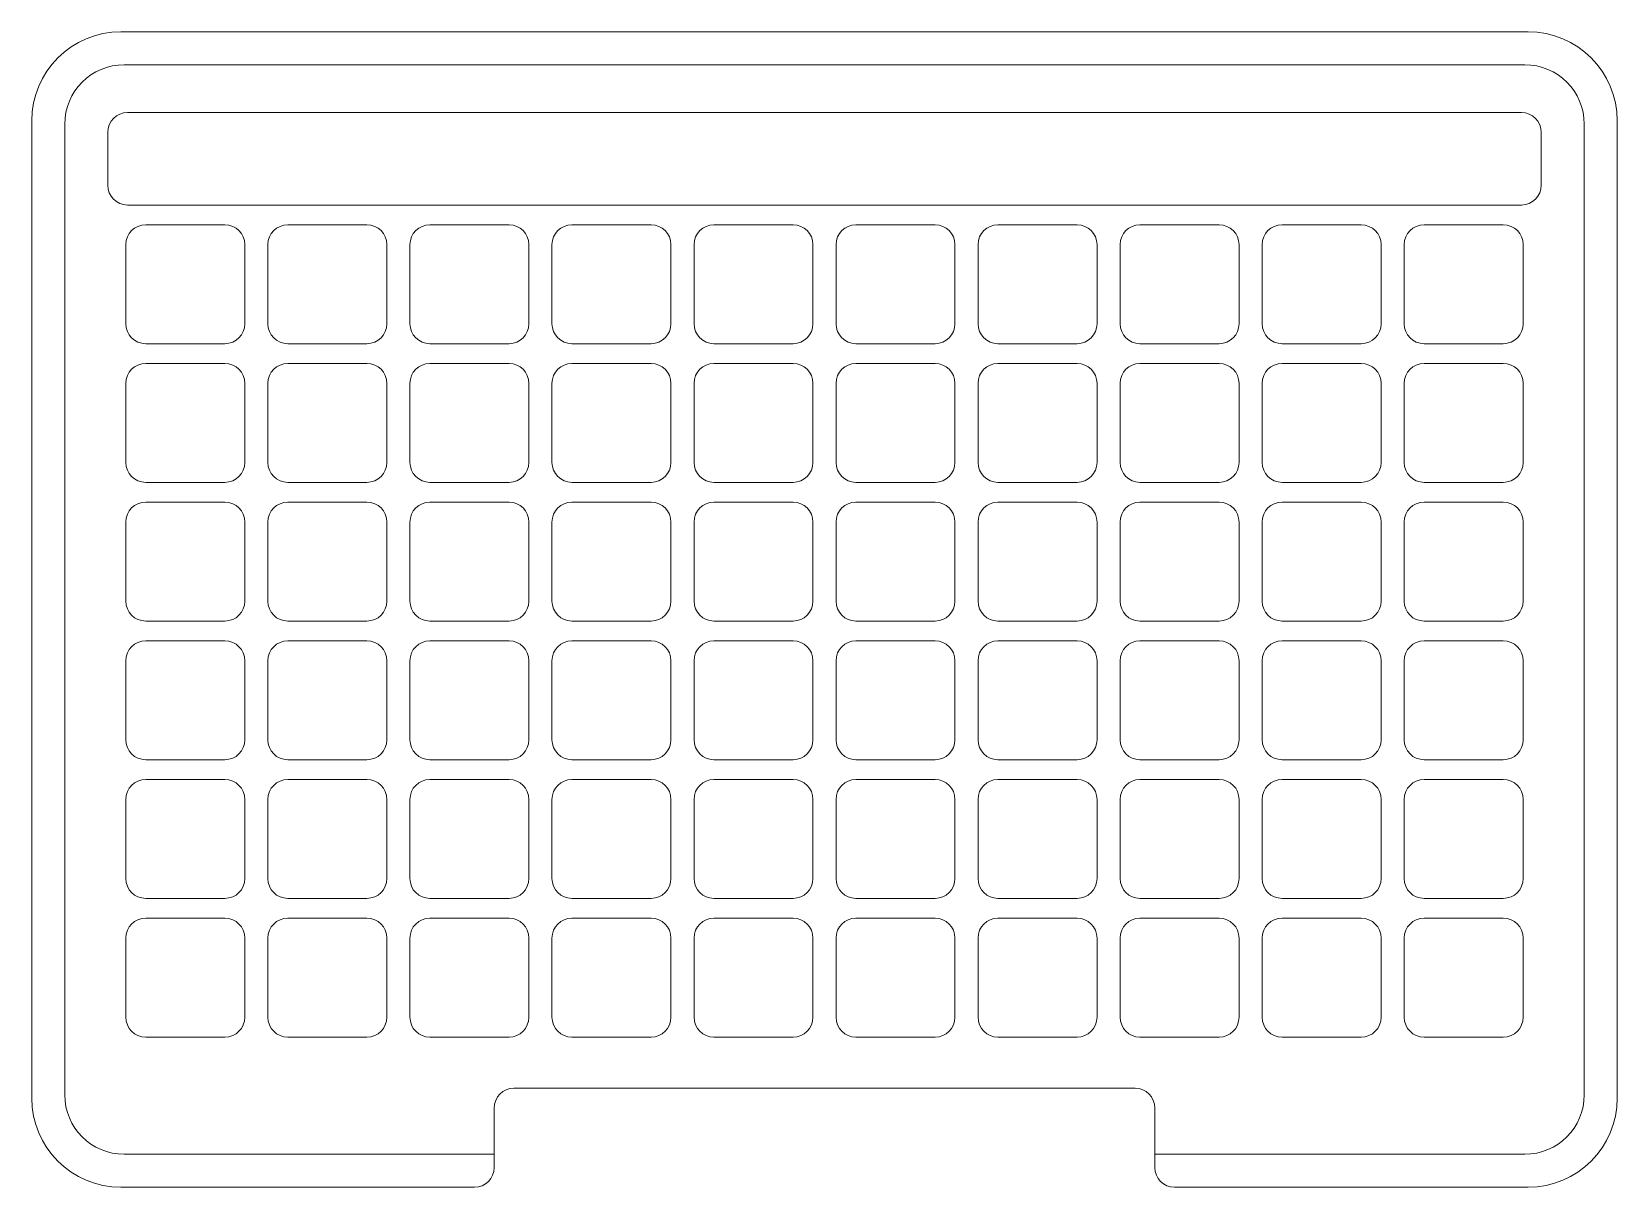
# Model space of a CAD drawing. Header units: millimetres. Extents: x -120 to 120, y -88 to 88.
import ezdxf

# ---------------------------------------------------------------- set-up
doc = ezdxf.new("R2010")
doc.units = ezdxf.units.MM

msp = doc.modelspace()

# ---------------------------------------------------------------- linework, layer by layer
at = {"color": 7, "linetype": 'Continuous', "lineweight": 15}
for p, q in [((106.5, 87.5), (-106.5, 87.5)), ((106, 82.5), (-106, 82.5)), ((105.5, 75.25), (-105.5, 75.25)), ((-120, 74), (-120, -74)), ((-115, 73.5), (-115, -73.5)), ((-108.5, 72.25), (-108.5, 64.25)), ((108.5, 64.25), (108.5, 72.25)), ((115, -73.5), (115, 73.5)), ((120, -74), (120, 74)), ((-105.5, 61.25), (105.5, 61.25)), ((-90.75, 58.25), (-102.75, 58.25)), ((-69.25, 58.25), (-81.25, 58.25)), ((-47.75, 58.25), (-59.75, 58.25)), ((-26.25, 58.25), (-38.25, 58.25)), ((-4.75, 58.25), (-16.75, 58.25)), ((4.75, 58.25), (16.75, 58.25)), ((26.25, 58.25), (38.25, 58.25)), ((47.75, 58.25), (59.75, 58.25)), ((69.25, 58.25), (81.25, 58.25)), ((90.75, 58.25), (102.75, 58.25)), ((-105.75, 55.25), (-105.75, 43.25)), ((-87.75, 43.25), (-87.75, 55.25)), ((-84.25, 55.25), (-84.25, 43.25)), ((-66.25, 43.25), (-66.25, 55.25)), ((-62.75, 55.25), (-62.75, 43.25)), ((-44.75, 43.25), (-44.75, 55.25)), ((-41.25, 55.25), (-41.25, 43.25)), ((-23.25, 43.25), (-23.25, 55.25)), ((-19.75, 55.25), (-19.75, 43.25)), ((-1.75, 43.25), (-1.75, 55.25)), ((1.75, 43.25), (1.75, 55.25)), ((19.75, 55.25), (19.75, 43.25)), ((23.25, 43.25), (23.25, 55.25)), ((41.25, 55.25), (41.25, 43.25)), ((44.75, 43.25), (44.75, 55.25)), ((62.75, 55.25), (62.75, 43.25)), ((66.25, 43.25), (66.25, 55.25)), ((84.25, 55.25), (84.25, 43.25)), ((87.75, 43.25), (87.75, 55.25)), ((105.75, 55.25), (105.75, 43.25)), ((-102.75, 40.25), (-90.75, 40.25)), ((-81.25, 40.25), (-69.25, 40.25)), ((-59.75, 40.25), (-47.75, 40.25)), ((-38.25, 40.25), (-26.25, 40.25)), ((-16.75, 40.25), (-4.75, 40.25)), ((16.75, 40.25), (4.75, 40.25)), ((38.25, 40.25), (26.25, 40.25)), ((59.75, 40.25), (47.75, 40.25)), ((81.25, 40.25), (69.25, 40.25)), ((102.75, 40.25), (90.75, 40.25)), ((-90.75, 37.25), (-102.75, 37.25)), ((-69.25, 37.25), (-81.25, 37.25)), ((-47.75, 37.25), (-59.75, 37.25)), ((-26.25, 37.25), (-38.25, 37.25)), ((-4.75, 37.25), (-16.75, 37.25)), ((4.75, 37.25), (16.75, 37.25)), ((26.25, 37.25), (38.25, 37.25)), ((47.75, 37.25), (59.75, 37.25)), ((69.25, 37.25), (81.25, 37.25)), ((90.75, 37.25), (102.75, 37.25)), ((-105.75, 34.25), (-105.75, 22.25)), ((-87.75, 22.25), (-87.75, 34.25)), ((-84.25, 34.25), (-84.25, 22.25)), ((-66.25, 22.25), (-66.25, 34.25)), ((-62.75, 34.25), (-62.75, 22.25)), ((-44.75, 22.25), (-44.75, 34.25)), ((-41.25, 34.25), (-41.25, 22.25)), ((-23.25, 22.25), (-23.25, 34.25)), ((-19.75, 34.25), (-19.75, 22.25)), ((-1.75, 22.25), (-1.75, 34.25)), ((1.75, 22.25), (1.75, 34.25)), ((19.75, 34.25), (19.75, 22.25)), ((23.25, 22.25), (23.25, 34.25)), ((41.25, 34.25), (41.25, 22.25)), ((44.75, 22.25), (44.75, 34.25)), ((62.75, 34.25), (62.75, 22.25)), ((66.25, 22.25), (66.25, 34.25)), ((84.25, 34.25), (84.25, 22.25)), ((87.75, 22.25), (87.75, 34.25)), ((105.75, 34.25), (105.75, 22.25)), ((-102.75, 19.25), (-90.75, 19.25)), ((-81.25, 19.25), (-69.25, 19.25)), ((-59.75, 19.25), (-47.75, 19.25)), ((-38.25, 19.25), (-26.25, 19.25)), ((-16.75, 19.25), (-4.75, 19.25)), ((16.75, 19.25), (4.75, 19.25)), ((38.25, 19.25), (26.25, 19.25)), ((59.75, 19.25), (47.75, 19.25)), ((81.25, 19.25), (69.25, 19.25)), ((102.75, 19.25), (90.75, 19.25)), ((-90.75, 16.25), (-102.75, 16.25)), ((-69.25, 16.25), (-81.25, 16.25)), ((-47.75, 16.25), (-59.75, 16.25)), ((-26.25, 16.25), (-38.25, 16.25)), ((-4.75, 16.25), (-16.75, 16.25)), ((4.75, 16.25), (16.75, 16.25)), ((26.25, 16.25), (38.25, 16.25)), ((47.75, 16.25), (59.75, 16.25)), ((69.25, 16.25), (81.25, 16.25)), ((90.75, 16.25), (102.75, 16.25)), ((-105.75, 13.25), (-105.75, 1.25)), ((-87.75, 1.25), (-87.75, 13.25)), ((-84.25, 13.25), (-84.25, 1.25)), ((-66.25, 1.25), (-66.25, 13.25)), ((-62.75, 13.25), (-62.75, 1.25)), ((-44.75, 1.25), (-44.75, 13.25)), ((-41.25, 13.25), (-41.25, 1.25)), ((-23.25, 1.25), (-23.25, 13.25)), ((-19.75, 13.25), (-19.75, 1.25)), ((-1.75, 1.25), (-1.75, 13.25)), ((1.75, 1.25), (1.75, 13.25)), ((19.75, 13.25), (19.75, 1.25)), ((23.25, 1.25), (23.25, 13.25)), ((41.25, 13.25), (41.25, 1.25)), ((44.75, 1.25), (44.75, 13.25)), ((62.75, 13.25), (62.75, 1.25)), ((66.25, 1.25), (66.25, 13.25)), ((84.25, 13.25), (84.25, 1.25)), ((87.75, 1.25), (87.75, 13.25)), ((105.75, 13.25), (105.75, 1.25)), ((-102.75, -1.75), (-90.75, -1.75)), ((-81.25, -1.75), (-69.25, -1.75)), ((-59.75, -1.75), (-47.75, -1.75)), ((-38.25, -1.75), (-26.25, -1.75)), ((-16.75, -1.75), (-4.75, -1.75)), ((16.75, -1.75), (4.75, -1.75)), ((38.25, -1.75), (26.25, -1.75)), ((59.75, -1.75), (47.75, -1.75)), ((81.25, -1.75), (69.25, -1.75)), ((102.75, -1.75), (90.75, -1.75)), ((-90.75, -4.75), (-102.75, -4.75)), ((-69.25, -4.75), (-81.25, -4.75)), ((-47.75, -4.75), (-59.75, -4.75)), ((-26.25, -4.75), (-38.25, -4.75)), ((-4.75, -4.75), (-16.75, -4.75)), ((4.75, -4.75), (16.75, -4.75)), ((26.25, -4.75), (38.25, -4.75)), ((47.75, -4.75), (59.75, -4.75)), ((69.25, -4.75), (81.25, -4.75)), ((90.75, -4.75), (102.75, -4.75)), ((-105.75, -7.75), (-105.75, -19.75)), ((-87.75, -19.75), (-87.75, -7.75)), ((-84.25, -7.75), (-84.25, -19.75)), ((-66.25, -19.75), (-66.25, -7.75)), ((-62.75, -7.75), (-62.75, -19.75)), ((-44.75, -19.75), (-44.75, -7.75)), ((-41.25, -7.75), (-41.25, -19.75)), ((-23.25, -19.75), (-23.25, -7.75)), ((-19.75, -7.75), (-19.75, -19.75)), ((-1.75, -19.75), (-1.75, -7.75)), ((1.75, -19.75), (1.75, -7.75)), ((19.75, -7.75), (19.75, -19.75)), ((23.25, -19.75), (23.25, -7.75)), ((41.25, -7.75), (41.25, -19.75)), ((44.75, -19.75), (44.75, -7.75)), ((62.75, -7.75), (62.75, -19.75)), ((66.25, -19.75), (66.25, -7.75)), ((84.25, -7.75), (84.25, -19.75)), ((87.75, -19.75), (87.75, -7.75)), ((105.75, -7.75), (105.75, -19.75)), ((-102.75, -22.75), (-90.75, -22.75)), ((-81.25, -22.75), (-69.25, -22.75)), ((-59.75, -22.75), (-47.75, -22.75)), ((-38.25, -22.75), (-26.25, -22.75)), ((-16.75, -22.75), (-4.75, -22.75)), ((16.75, -22.75), (4.75, -22.75)), ((38.25, -22.75), (26.25, -22.75)), ((59.75, -22.75), (47.75, -22.75)), ((81.25, -22.75), (69.25, -22.75)), ((102.75, -22.75), (90.75, -22.75)), ((-90.75, -25.75), (-102.75, -25.75)), ((-69.25, -25.75), (-81.25, -25.75)), ((-47.75, -25.75), (-59.75, -25.75)), ((-26.25, -25.75), (-38.25, -25.75)), ((-4.75, -25.75), (-16.75, -25.75)), ((4.75, -25.75), (16.75, -25.75)), ((26.25, -25.75), (38.25, -25.75)), ((47.75, -25.75), (59.75, -25.75)), ((69.25, -25.75), (81.25, -25.75)), ((90.75, -25.75), (102.75, -25.75)), ((-105.75, -28.75), (-105.75, -40.75)), ((-87.75, -40.75), (-87.75, -28.75)), ((-84.25, -28.75), (-84.25, -40.75)), ((-66.25, -40.75), (-66.25, -28.75)), ((-62.75, -28.75), (-62.75, -40.75)), ((-44.75, -40.75), (-44.75, -28.75)), ((-41.25, -28.75), (-41.25, -40.75)), ((-23.25, -40.75), (-23.25, -28.75)), ((-19.75, -28.75), (-19.75, -40.75)), ((-1.75, -40.75), (-1.75, -28.75)), ((1.75, -40.75), (1.75, -28.75)), ((19.75, -28.75), (19.75, -40.75)), ((23.25, -40.75), (23.25, -28.75)), ((41.25, -28.75), (41.25, -40.75)), ((44.75, -40.75), (44.75, -28.75)), ((62.75, -28.75), (62.75, -40.75)), ((66.25, -40.75), (66.25, -28.75)), ((84.25, -28.75), (84.25, -40.75)), ((87.75, -40.75), (87.75, -28.75)), ((105.75, -28.75), (105.75, -40.75)), ((-102.75, -43.75), (-90.75, -43.75)), ((-81.25, -43.75), (-69.25, -43.75)), ((-59.75, -43.75), (-47.75, -43.75)), ((-38.25, -43.75), (-26.25, -43.75)), ((-16.75, -43.75), (-4.75, -43.75)), ((16.75, -43.75), (4.75, -43.75)), ((38.25, -43.75), (26.25, -43.75)), ((59.75, -43.75), (47.75, -43.75)), ((81.25, -43.75), (69.25, -43.75)), ((102.75, -43.75), (90.75, -43.75)), ((-90.75, -46.75), (-102.75, -46.75)), ((-69.25, -46.75), (-81.25, -46.75)), ((-47.75, -46.75), (-59.75, -46.75)), ((-26.25, -46.75), (-38.25, -46.75)), ((-4.75, -46.75), (-16.75, -46.75)), ((4.75, -46.75), (16.75, -46.75)), ((26.25, -46.75), (38.25, -46.75)), ((47.75, -46.75), (59.75, -46.75)), ((69.25, -46.75), (81.25, -46.75)), ((90.75, -46.75), (102.75, -46.75)), ((-105.75, -49.75), (-105.75, -61.75)), ((-87.75, -61.75), (-87.75, -49.75)), ((-84.25, -49.75), (-84.25, -61.75)), ((-66.25, -61.75), (-66.25, -49.75)), ((-62.75, -49.75), (-62.75, -61.75)), ((-44.75, -61.75), (-44.75, -49.75)), ((-41.25, -49.75), (-41.25, -61.75)), ((-23.25, -61.75), (-23.25, -49.75)), ((-19.75, -49.75), (-19.75, -61.75)), ((-1.75, -61.75), (-1.75, -49.75)), ((1.75, -61.75), (1.75, -49.75)), ((19.75, -49.75), (19.75, -61.75)), ((23.25, -61.75), (23.25, -49.75)), ((41.25, -49.75), (41.25, -61.75)), ((44.75, -61.75), (44.75, -49.75)), ((62.75, -49.75), (62.75, -61.75)), ((66.25, -61.75), (66.25, -49.75)), ((84.25, -49.75), (84.25, -61.75)), ((87.75, -61.75), (87.75, -49.75)), ((105.75, -49.75), (105.75, -61.75)), ((-102.75, -64.75), (-90.75, -64.75)), ((-81.25, -64.75), (-69.25, -64.75)), ((-59.75, -64.75), (-47.75, -64.75)), ((-38.25, -64.75), (-26.25, -64.75)), ((-16.75, -64.75), (-4.75, -64.75)), ((16.75, -64.75), (4.75, -64.75)), ((38.25, -64.75), (26.25, -64.75)), ((59.75, -64.75), (47.75, -64.75)), ((81.25, -64.75), (69.25, -64.75)), ((102.75, -64.75), (90.75, -64.75)), ((47, -72.5), (-47, -72.5)), ((-50, -75.5), (-50, -84.5)), ((50, -84.5), (50, -75.5)), ((-106, -82.5), (-50, -82.5)), ((50, -82.5), (106, -82.5)), ((-106.5, -87.5), (-53, -87.5)), ((53, -87.5), (106.5, -87.5))]:
    msp.add_line(p, q, dxfattribs=at)
for centre, radius, start, end in [((-106.5, 74), 13.5, 90, 180), ((106.5, 74), 13.5, 0, 90), ((-106, 73.5), 9, 90, 180), ((106, 73.5), 9, 0, 90), ((-105.5, 72.25), 3, 90, 180), ((105.5, 72.25), 3, 0, 90), ((-105.5, 64.25), 3, 180, 270), ((105.5, 64.25), 3, 270, 0), ((-102.75, 55.25), 3, 90, 180), ((-90.75, 55.25), 3, 0, 90), ((-81.25, 55.25), 3, 90, 180), ((-69.25, 55.25), 3, 0, 90), ((-59.75, 55.25), 3, 90, 180), ((-47.75, 55.25), 3, 0, 90), ((-38.25, 55.25), 3, 90, 180), ((-26.25, 55.25), 3, 0, 90), ((-16.75, 55.25), 3, 90, 180), ((-4.75, 55.25), 3, 0, 90), ((4.75, 55.25), 3, 90, 180), ((16.75, 55.25), 3, 0, 90), ((26.25, 55.25), 3, 90, 180), ((38.25, 55.25), 3, 0, 90), ((47.75, 55.25), 3, 90, 180), ((59.75, 55.25), 3, 0, 90), ((69.25, 55.25), 3, 90, 180), ((81.25, 55.25), 3, 0, 90), ((90.75, 55.25), 3, 90, 180), ((102.75, 55.25), 3, 0, 90), ((-102.75, 43.25), 3, 180, 270), ((-90.75, 43.25), 3, 270, 0), ((-81.25, 43.25), 3, 180, 270), ((-69.25, 43.25), 3, 270, 0), ((-59.75, 43.25), 3, 180, 270), ((-47.75, 43.25), 3, 270, 0), ((-38.25, 43.25), 3, 180, 270), ((-26.25, 43.25), 3, 270, 0), ((-16.75, 43.25), 3, 180, 270), ((-4.75, 43.25), 3, 270, 0), ((4.75, 43.25), 3, 180, 270), ((16.75, 43.25), 3, 270, 0), ((26.25, 43.25), 3, 180, 270), ((38.25, 43.25), 3, 270, 0), ((47.75, 43.25), 3, 180, 270), ((59.75, 43.25), 3, 270, 0), ((69.25, 43.25), 3, 180, 270), ((81.25, 43.25), 3, 270, 0), ((90.75, 43.25), 3, 180, 270), ((102.75, 43.25), 3, 270, 0), ((-102.75, 34.25), 3, 90, 180), ((-90.75, 34.25), 3, 0, 90), ((-81.25, 34.25), 3, 90, 180), ((-69.25, 34.25), 3, 0, 90), ((-59.75, 34.25), 3, 90, 180), ((-47.75, 34.25), 3, 0, 90), ((-38.25, 34.25), 3, 90, 180), ((-26.25, 34.25), 3, 0, 90), ((-16.75, 34.25), 3, 90, 180), ((-4.75, 34.25), 3, 0, 90), ((4.75, 34.25), 3, 90, 180), ((16.75, 34.25), 3, 0, 90), ((26.25, 34.25), 3, 90, 180), ((38.25, 34.25), 3, 0, 90), ((47.75, 34.25), 3, 90, 180), ((59.75, 34.25), 3, 0, 90), ((69.25, 34.25), 3, 90, 180), ((81.25, 34.25), 3, 0, 90), ((90.75, 34.25), 3, 90, 180), ((102.75, 34.25), 3, 0, 90), ((-102.75, 22.25), 3, 180, 270), ((-90.75, 22.25), 3, 270, 0), ((-81.25, 22.25), 3, 180, 270), ((-69.25, 22.25), 3, 270, 0), ((-59.75, 22.25), 3, 180, 270), ((-47.75, 22.25), 3, 270, 0), ((-38.25, 22.25), 3, 180, 270), ((-26.25, 22.25), 3, 270, 0), ((-16.75, 22.25), 3, 180, 270), ((-4.75, 22.25), 3, 270, 0), ((4.75, 22.25), 3, 180, 270), ((16.75, 22.25), 3, 270, 0), ((26.25, 22.25), 3, 180, 270), ((38.25, 22.25), 3, 270, 0), ((47.75, 22.25), 3, 180, 270), ((59.75, 22.25), 3, 270, 0), ((69.25, 22.25), 3, 180, 270), ((81.25, 22.25), 3, 270, 0), ((90.75, 22.25), 3, 180, 270), ((102.75, 22.25), 3, 270, 0), ((-102.75, 13.25), 3, 90, 180), ((-90.75, 13.25), 3, 0, 90), ((-81.25, 13.25), 3, 90, 180), ((-69.25, 13.25), 3, 0, 90), ((-59.75, 13.25), 3, 90, 180), ((-47.75, 13.25), 3, 0, 90), ((-38.25, 13.25), 3, 90, 180), ((-26.25, 13.25), 3, 0, 90), ((-16.75, 13.25), 3, 90, 180), ((-4.75, 13.25), 3, 0, 90), ((4.75, 13.25), 3, 90, 180), ((16.75, 13.25), 3, 0, 90), ((26.25, 13.25), 3, 90, 180), ((38.25, 13.25), 3, 0, 90), ((47.75, 13.25), 3, 90, 180), ((59.75, 13.25), 3, 0, 90), ((69.25, 13.25), 3, 90, 180), ((81.25, 13.25), 3, 0, 90), ((90.75, 13.25), 3, 90, 180), ((102.75, 13.25), 3, 0, 90), ((-102.75, 1.25), 3, 180, 270), ((-90.75, 1.25), 3, 270, 0), ((-81.25, 1.25), 3, 180, 270), ((-69.25, 1.25), 3, 270, 0), ((-59.75, 1.25), 3, 180, 270), ((-47.75, 1.25), 3, 270, 0), ((-38.25, 1.25), 3, 180, 270), ((-26.25, 1.25), 3, 270, 0), ((-16.75, 1.25), 3, 180, 270), ((-4.75, 1.25), 3, 270, 0), ((4.75, 1.25), 3, 180, 270), ((16.75, 1.25), 3, 270, 0), ((26.25, 1.25), 3, 180, 270), ((38.25, 1.25), 3, 270, 0), ((47.75, 1.25), 3, 180, 270), ((59.75, 1.25), 3, 270, 0), ((69.25, 1.25), 3, 180, 270), ((81.25, 1.25), 3, 270, 0), ((90.75, 1.25), 3, 180, 270), ((102.75, 1.25), 3, 270, 0), ((-102.75, -7.75), 3, 90, 180), ((-90.75, -7.75), 3, 0, 90), ((-81.25, -7.75), 3, 90, 180), ((-69.25, -7.75), 3, 0, 90), ((-59.75, -7.75), 3, 90, 180), ((-47.75, -7.75), 3, 0, 90), ((-38.25, -7.75), 3, 90, 180), ((-26.25, -7.75), 3, 0, 90), ((-16.75, -7.75), 3, 90, 180), ((-4.75, -7.75), 3, 0, 90), ((4.75, -7.75), 3, 90, 180), ((16.75, -7.75), 3, 0, 90), ((26.25, -7.75), 3, 90, 180), ((38.25, -7.75), 3, 0, 90), ((47.75, -7.75), 3, 90, 180), ((59.75, -7.75), 3, 0, 90), ((69.25, -7.75), 3, 90, 180), ((81.25, -7.75), 3, 0, 90), ((90.75, -7.75), 3, 90, 180), ((102.75, -7.75), 3, 0, 90), ((-102.75, -19.75), 3, 180, 270), ((-90.75, -19.75), 3, 270, 0), ((-81.25, -19.75), 3, 180, 270), ((-69.25, -19.75), 3, 270, 0), ((-59.75, -19.75), 3, 180, 270), ((-47.75, -19.75), 3, 270, 0), ((-38.25, -19.75), 3, 180, 270), ((-26.25, -19.75), 3, 270, 0), ((-16.75, -19.75), 3, 180, 270), ((-4.75, -19.75), 3, 270, 0), ((4.75, -19.75), 3, 180, 270), ((16.75, -19.75), 3, 270, 0), ((26.25, -19.75), 3, 180, 270), ((38.25, -19.75), 3, 270, 0), ((47.75, -19.75), 3, 180, 270), ((59.75, -19.75), 3, 270, 0), ((69.25, -19.75), 3, 180, 270), ((81.25, -19.75), 3, 270, 0), ((90.75, -19.75), 3, 180, 270), ((102.75, -19.75), 3, 270, 0), ((-102.75, -28.75), 3, 90, 180), ((-90.75, -28.75), 3, 0, 90), ((-81.25, -28.75), 3, 90, 180), ((-69.25, -28.75), 3, 0, 90), ((-59.75, -28.75), 3, 90, 180), ((-47.75, -28.75), 3, 0, 90), ((-38.25, -28.75), 3, 90, 180), ((-26.25, -28.75), 3, 0, 90), ((-16.75, -28.75), 3, 90, 180), ((-4.75, -28.75), 3, 0, 90), ((4.75, -28.75), 3, 90, 180), ((16.75, -28.75), 3, 0, 90), ((26.25, -28.75), 3, 90, 180), ((38.25, -28.75), 3, 0, 90), ((47.75, -28.75), 3, 90, 180), ((59.75, -28.75), 3, 0, 90), ((69.25, -28.75), 3, 90, 180), ((81.25, -28.75), 3, 0, 90), ((90.75, -28.75), 3, 90, 180), ((102.75, -28.75), 3, 0, 90), ((-102.75, -40.75), 3, 180, 270), ((-90.75, -40.75), 3, 270, 0), ((-81.25, -40.75), 3, 180, 270), ((-69.25, -40.75), 3, 270, 0), ((-59.75, -40.75), 3, 180, 270), ((-47.75, -40.75), 3, 270, 0), ((-38.25, -40.75), 3, 180, 270), ((-26.25, -40.75), 3, 270, 0), ((-16.75, -40.75), 3, 180, 270), ((-4.75, -40.75), 3, 270, 0), ((4.75, -40.75), 3, 180, 270), ((16.75, -40.75), 3, 270, 0), ((26.25, -40.75), 3, 180, 270), ((38.25, -40.75), 3, 270, 0), ((47.75, -40.75), 3, 180, 270), ((59.75, -40.75), 3, 270, 0), ((69.25, -40.75), 3, 180, 270), ((81.25, -40.75), 3, 270, 0), ((90.75, -40.75), 3, 180, 270), ((102.75, -40.75), 3, 270, 0), ((-102.75, -49.75), 3, 90, 180), ((-90.75, -49.75), 3, 0, 90), ((-81.25, -49.75), 3, 90, 180), ((-69.25, -49.75), 3, 0, 90), ((-59.75, -49.75), 3, 90, 180), ((-47.75, -49.75), 3, 0, 90), ((-38.25, -49.75), 3, 90, 180), ((-26.25, -49.75), 3, 0, 90), ((-16.75, -49.75), 3, 90, 180), ((-4.75, -49.75), 3, 0, 90), ((4.75, -49.75), 3, 90, 180), ((16.75, -49.75), 3, 0, 90), ((26.25, -49.75), 3, 90, 180), ((38.25, -49.75), 3, 0, 90), ((47.75, -49.75), 3, 90, 180), ((59.75, -49.75), 3, 0, 90), ((69.25, -49.75), 3, 90, 180), ((81.25, -49.75), 3, 0, 90), ((90.75, -49.75), 3, 90, 180), ((102.75, -49.75), 3, 0, 90), ((-102.75, -61.75), 3, 180, 270), ((-90.75, -61.75), 3, 270, 0), ((-81.25, -61.75), 3, 180, 270), ((-69.25, -61.75), 3, 270, 0), ((-59.75, -61.75), 3, 180, 270), ((-47.75, -61.75), 3, 270, 0), ((-38.25, -61.75), 3, 180, 270), ((-26.25, -61.75), 3, 270, 0), ((-16.75, -61.75), 3, 180, 270), ((-4.75, -61.75), 3, 270, 0), ((4.75, -61.75), 3, 180, 270), ((16.75, -61.75), 3, 270, 0), ((26.25, -61.75), 3, 180, 270), ((38.25, -61.75), 3, 270, 0), ((47.75, -61.75), 3, 180, 270), ((59.75, -61.75), 3, 270, 0), ((69.25, -61.75), 3, 180, 270), ((81.25, -61.75), 3, 270, 0), ((90.75, -61.75), 3, 180, 270), ((102.75, -61.75), 3, 270, 0), ((-106.5, -74), 13.5, 180, 270), ((-106, -73.5), 9, 180, 270), ((-47, -75.5), 3, 90, 180), ((47, -75.5), 3, 0, 90), ((106, -73.5), 9, 270, 0), ((106.5, -74), 13.5, 270, 0), ((-53, -84.5), 3, 270, 0), ((53, -84.5), 3, 180, 270)]:
    msp.add_arc(centre, radius, start, end, dxfattribs=at)

doc.saveas('drawing.dxf')
